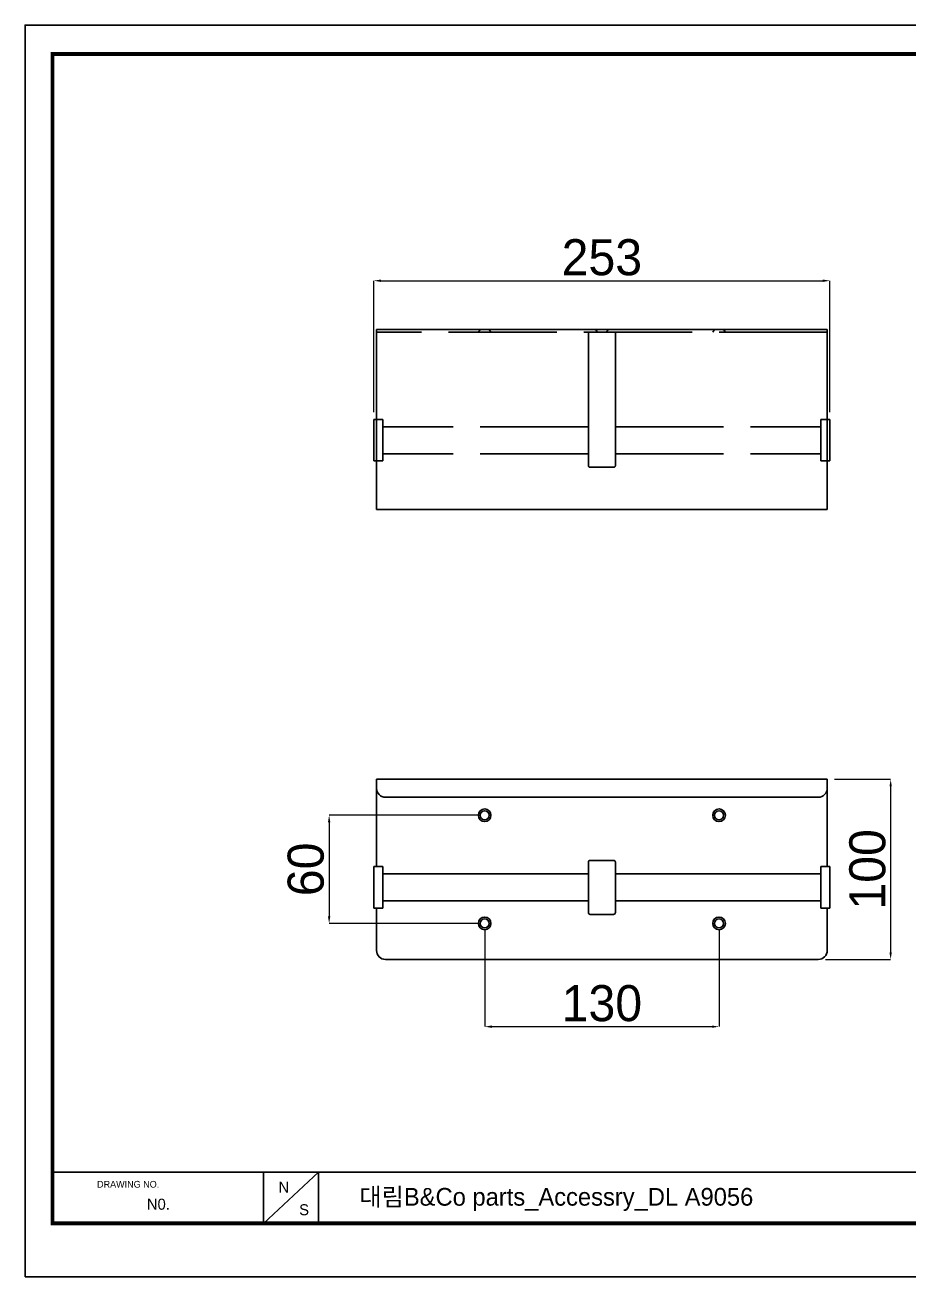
# Model space of a CAD drawing. Extents: x 0 to 948, y 0 to 695.
# Drawn here: x 0 to 490, y 0 to 695 of the extents above; entities that cross this region are included whole.
import ezdxf

# ---------------------------------------------------------------- set-up
doc = ezdxf.new("R2010")
doc.units = 0
doc.header["$LTSCALE"] = 10
doc.header["$MEASUREMENT"] = 0
doc.header["$PDMODE"] = 3
doc.header["$PDSIZE"] = -10
doc.linetypes.add('AM_ISO02W050', pattern=[7.5, 6, -1.5])
doc.layers.get('0').update_dxf_attribs({"linetype": 'CONTINUOUS'})
doc.layers.get('DEFPOINTS').update_dxf_attribs({"linetype": 'CONTINUOUS'})
doc.layers.add('Make2D$보임$선', color=18, linetype='CONTINUOUS')
doc.layers.add('Make2D$숨김$선', color=9, linetype='CONTINUOUS')
doc.layers.add('치수', color=7, linetype='CONTINUOUS', lineweight=25)
doc.styles.add('Daelim Dimension', font='\x7f\x7f\x7f\x7f.TTF')
doc.dimstyles.new('DEFAULT', dxfattribs={"dimscale": 2, "dimtxt": 2, "dimasz": 2, "dimexe": 0, "dimexo": 2, "dimgap": 1, "dimtad": 1, "dimdec": 1, "dimzin": 9, "dimdsep": 46, "dimtxsty": 'Daelim Dimension', "dimcen": 0.5, "dimclrd": 252, "dimclre": 252, "dimclrt": 3, "dimadec": 1, "dimazin": 0, "dimtfac": 1, "dimtdec": 1, "dimtix": 1, "dimtmove": 0, "dimatfit": 3, "dimfxl": 0, "dimtolj": 1, "dimtzin": 1, "dimlwd": 9, "dimlwe": 9, "dimarcsym": 0})

# ---------------------------------------------------------------- blocks, each defined once
blk = doc.blocks.new('*D14')
at = {"layer": 'DEFPOINTS', "color": 0}
for p in [(446.4, 552.67), (193.4, 475.67), (446.4, 475.67)]:
    blk.add_point(p, dxfattribs=at)
at = {"layer": '치수', "color": 5, "lineweight": 9}
for p, q in [((193.4, 479.67), (193.4, 552.67)), ((197.4, 552.67), (442.4, 552.67)), ((446.4, 479.67), (446.4, 552.67))]:
    blk.add_line(p, q, dxfattribs=at)
at = {"layer": '치수', "color": 5}
for points in [[(197.4, 553.34), (197.4, 552), (193.4, 552.67)], [(442.4, 553.34), (442.4, 552), (446.4, 552.67)]]:
    blk.add_solid(points, dxfattribs=at)
at = {"layer": '치수', "color": 7, "insert": (319.9, 565.57), "char_height": 20, "attachment_point": 5, "style": 'Daelim Dimension'}
blk.add_mtext('\\A1;253', dxfattribs=at)
blk = doc.blocks.new('*D15')
at = {"layer": 'DEFPOINTS', "color": 0}
for p in [(444.9, 276.12), (439.9, 176.12), (480.05, 176.12)]:
    blk.add_point(p, dxfattribs=at)
at = {"layer": '치수', "color": 5, "lineweight": 9}
for p, q in [((448.9, 276.12), (480.05, 276.12)), ((480.05, 272.12), (480.05, 180.12)), ((443.9, 176.12), (480.05, 176.12))]:
    blk.add_line(p, q, dxfattribs=at)
at = {"layer": '치수', "color": 5}
for points in [[(479.39, 272.12), (480.72, 272.12), (480.05, 276.12)], [(479.39, 180.12), (480.72, 180.12), (480.05, 176.12)]]:
    blk.add_solid(points, dxfattribs=at)
at = {"layer": '치수', "color": 7, "insert": (467.24, 226.12), "char_height": 20, "attachment_point": 5, "rotation": 90, "style": 'Daelim Dimension'}
blk.add_mtext('\\A1;100', dxfattribs=at)
blk = doc.blocks.new('*D19')
at = {"layer": 'DEFPOINTS', "color": 0}
for p in [(254.9, 196.12), (384.9, 196.12), (384.9, 138.86)]:
    blk.add_point(p, dxfattribs=at)
at = {"layer": '치수', "color": 5, "lineweight": 9}
for p, q in [((254.9, 192.12), (254.9, 138.86)), ((384.9, 192.12), (384.9, 138.86)), ((258.9, 138.86), (380.9, 138.86))]:
    blk.add_line(p, q, dxfattribs=at)
at = {"layer": '치수', "color": 5}
for points in [[(258.9, 139.52), (258.9, 138.19), (254.9, 138.86)], [(380.9, 139.52), (380.9, 138.19), (384.9, 138.86)]]:
    blk.add_solid(points, dxfattribs=at)
at = {"layer": '치수', "color": 7, "insert": (319.9, 151.76), "char_height": 20, "attachment_point": 5, "style": 'Daelim Dimension'}
blk.add_mtext('\\A1;130', dxfattribs=at)
blk = doc.blocks.new('*D20')
at = {"layer": 'DEFPOINTS', "color": 0}
for p in [(254.9, 256.12), (168.64, 196.12), (254.9, 196.12)]:
    blk.add_point(p, dxfattribs=at)
at = {"layer": '치수', "color": 5, "lineweight": 9}
for p, q in [((250.9, 256.12), (168.64, 256.12)), ((168.64, 252.12), (168.64, 200.12)), ((250.9, 196.12), (168.64, 196.12))]:
    blk.add_line(p, q, dxfattribs=at)
at = {"layer": '치수', "color": 5}
for points in [[(167.98, 252.12), (169.31, 252.12), (168.64, 256.12)], [(167.98, 200.12), (169.31, 200.12), (168.64, 196.12)]]:
    blk.add_solid(points, dxfattribs=at)
at = {"layer": '치수', "color": 7, "insert": (155.76, 226.12), "char_height": 20, "attachment_point": 5, "rotation": 90, "style": 'Daelim Dimension'}
blk.add_mtext('\\A1;60', dxfattribs=at)

msp = doc.modelspace()

# ---------------------------------------------------------------- linework, layer by layer
at = {"color": 5}
msp.add_line((15.24, 58.19), (778.46, 58.19), dxfattribs=at)
at = {"color": 5, "ltscale": 40}
for p, q in [((132.23, 58.19), (132.23, 29.63)), ((132.23, 58.19), (132.23, 29.63)), ((162.8, 58.19), (132.23, 29.63)), ((162.8, 58.19), (132.23, 29.63)), ((162.8, 58.19), (162.8, 29.63)), ((162.8, 58.19), (162.8, 29.63))]:
    msp.add_line(p, q, dxfattribs=at)
at = {"ltscale": 0.5}
msp.add_lwpolyline([(0, 0), (947.86, 0), (947.86, 694.51), (0, 694.51)], close=True, dxfattribs=at)
at = {"color": 5, "linetype": 'ByBlock', "lineweight": 200, "const_width": 2.18}
msp.add_lwpolyline([(15.24, 29.74), (932.52, 29.74), (932.52, 678.39), (15.24, 678.39)], close=True, dxfattribs=at)
at = {"layer": 'Make2D$보임$선', "color": 0}
for p, q in [((194.9, 520.67), (194.9, 525.67)), ((444.9, 525.67), (194.9, 525.67)), ((444.9, 520.67), (444.9, 525.67)), ((194.9, 430.67), (194.9, 520.67)), ((444.9, 430.67), (444.9, 520.67)), ((193.4, 475.67), (193.4, 452.67)), ((194.9, 475.67), (193.4, 475.67)), ((444.9, 475.67), (446.4, 475.67)), ((446.4, 475.67), (446.4, 452.67)), ((194.9, 452.67), (193.4, 452.67)), ((444.9, 452.67), (446.4, 452.67)), ((194.9, 425.67), (194.9, 430.67)), ((444.9, 425.67), (444.9, 430.67)), ((444.9, 425.67), (194.9, 425.67)), ((194.9, 271.12), (194.9, 276.12)), ((444.9, 276.12), (194.9, 276.12)), ((194.9, 227.62), (194.9, 271.12)), ((444.9, 271.12), (444.9, 276.12)), ((444.9, 227.62), (444.9, 271.12)), ((439.9, 266.12), (199.9, 266.12)), ((312.4, 229.98), (312.4, 230.12)), ((312.4, 229.96), (312.4, 229.98)), ((312.4, 229.98), (312.4, 229.98)), ((312.4, 229.93), (312.4, 229.96)), ((312.4, 229.96), (312.4, 229.96)), ((312.4, 229.9), (312.4, 229.93)), ((312.4, 229.93), (312.4, 229.93)), ((312.4, 229.87), (312.4, 229.9)), ((312.4, 229.9), (312.4, 229.9)), ((312.4, 229.86), (312.4, 229.87)), ((312.4, 229.83), (312.4, 229.86)), ((312.4, 229.79), (312.4, 229.83)), ((312.4, 229.83), (312.4, 229.83)), ((312.4, 229.75), (312.4, 229.79)), ((312.4, 229.79), (312.4, 229.79)), ((312.4, 229.71), (312.4, 229.75)), ((312.4, 229.75), (312.4, 229.75)), ((312.4, 229.67), (312.4, 229.71)), ((312.4, 229.71), (312.4, 229.71)), ((312.4, 229.62), (312.4, 229.67)), ((312.4, 229.67), (312.4, 229.67)), ((312.4, 229.57), (312.4, 229.62)), ((312.4, 229.62), (312.4, 229.62)), ((312.4, 228.97), (312.4, 229.57)), ((312.4, 229.57), (312.4, 229.57)), ((326.4, 231.12), (313.4, 231.12)), ((327.4, 230.12), (327.4, 229.98)), ((327.4, 229.98), (327.4, 229.96)), ((327.4, 229.98), (327.4, 229.98)), ((327.4, 229.96), (327.4, 229.93)), ((327.4, 229.96), (327.4, 229.96)), ((327.4, 229.93), (327.4, 229.9)), ((327.4, 229.93), (327.4, 229.93)), ((327.4, 229.9), (327.4, 229.87)), ((327.4, 229.9), (327.4, 229.9)), ((327.4, 229.87), (327.4, 229.86)), ((327.4, 229.86), (327.4, 229.83)), ((327.4, 229.83), (327.4, 229.79)), ((327.4, 229.83), (327.4, 229.83)), ((327.4, 229.79), (327.4, 229.75)), ((327.4, 229.79), (327.4, 229.79)), ((327.4, 229.75), (327.4, 229.71)), ((327.4, 229.75), (327.4, 229.75)), ((327.4, 229.71), (327.4, 229.67)), ((327.4, 229.71), (327.4, 229.71)), ((327.4, 229.67), (327.4, 229.62)), ((327.4, 229.67), (327.4, 229.67)), ((327.4, 229.62), (327.4, 229.57)), ((327.4, 229.62), (327.4, 229.62)), ((327.4, 229.57), (327.4, 228.97)), ((327.4, 229.57), (327.4, 229.57)), ((198.4, 227.62), (193.4, 227.62)), ((193.4, 227.62), (193.4, 204.62)), ((193.4, 227.62), (193.4, 227.62)), ((198.4, 227.62), (198.4, 204.62)), ((198.4, 227.62), (198.4, 227.62)), ((312.4, 223.62), (198.4, 223.62)), ((312.4, 216.12), (312.4, 228.97)), ((327.4, 228.97), (327.4, 216.12)), ((327.4, 223.62), (441.4, 223.62)), ((441.4, 227.62), (446.4, 227.62)), ((441.4, 227.62), (441.4, 204.62)), ((441.4, 227.62), (441.4, 227.62)), ((446.4, 227.62), (446.4, 204.62)), ((446.4, 227.62), (446.4, 227.62)), ((312.4, 203.27), (312.4, 216.12)), ((327.4, 216.12), (327.4, 203.27)), ((312.4, 208.62), (198.4, 208.62)), ((327.4, 208.62), (441.4, 208.62)), ((198.4, 204.62), (193.4, 204.62)), ((194.9, 181.12), (194.9, 204.62)), ((312.4, 202.67), (312.4, 203.27)), ((312.4, 202.62), (312.4, 202.67)), ((312.4, 202.67), (312.4, 202.67)), ((312.4, 202.58), (312.4, 202.62)), ((312.4, 202.62), (312.4, 202.62)), ((312.4, 202.57), (312.4, 202.58)), ((312.4, 202.53), (312.4, 202.57)), ((312.4, 202.49), (312.4, 202.53)), ((312.4, 202.53), (312.4, 202.53)), ((312.4, 202.45), (312.4, 202.49)), ((312.4, 202.49), (312.4, 202.49)), ((312.4, 202.41), (312.4, 202.45)), ((312.4, 202.45), (312.4, 202.45)), ((312.4, 202.38), (312.4, 202.41)), ((312.4, 202.41), (312.4, 202.41)), ((312.4, 202.34), (312.4, 202.38)), ((312.4, 202.38), (312.4, 202.38)), ((312.4, 202.31), (312.4, 202.34)), ((312.4, 202.34), (312.4, 202.34)), ((312.4, 202.29), (312.4, 202.31)), ((312.4, 202.31), (312.4, 202.31)), ((312.4, 202.28), (312.4, 202.29)), ((312.4, 202.26), (312.4, 202.28)), ((312.4, 202.12), (312.4, 202.26)), ((312.4, 202.26), (312.4, 202.26)), ((327.4, 203.27), (327.4, 202.67)), ((327.4, 202.67), (327.4, 202.62)), ((327.4, 202.67), (327.4, 202.67)), ((327.4, 202.62), (327.4, 202.58)), ((327.4, 202.62), (327.4, 202.62)), ((327.4, 202.58), (327.4, 202.57)), ((327.4, 202.57), (327.4, 202.53)), ((327.4, 202.53), (327.4, 202.49)), ((327.4, 202.53), (327.4, 202.53)), ((327.4, 202.49), (327.4, 202.45)), ((327.4, 202.49), (327.4, 202.49)), ((327.4, 202.45), (327.4, 202.41)), ((327.4, 202.45), (327.4, 202.45)), ((327.4, 202.41), (327.4, 202.38)), ((327.4, 202.41), (327.4, 202.41)), ((327.4, 202.38), (327.4, 202.34)), ((327.4, 202.38), (327.4, 202.38)), ((327.4, 202.34), (327.4, 202.31)), ((327.4, 202.34), (327.4, 202.34)), ((327.4, 202.31), (327.4, 202.29)), ((327.4, 202.31), (327.4, 202.31)), ((327.4, 202.29), (327.4, 202.28)), ((327.4, 202.28), (327.4, 202.26)), ((327.4, 202.26), (327.4, 202.12)), ((327.4, 202.26), (327.4, 202.26)), ((441.4, 204.62), (446.4, 204.62)), ((444.9, 181.12), (444.9, 204.62)), ((313.4, 201.12), (326.4, 201.12)), ((439.9, 176.12), (199.9, 176.12))]:
    msp.add_line(p, q, dxfattribs=at)
for centre in [(254.9, 256.12), (384.9, 256.12), (254.9, 196.12), (384.9, 196.12)]:
    msp.add_circle(centre, 2.5, dxfattribs=at)
for centre, radius, start, end in [((199.9, 271.12), 5, 180, 270), ((439.9, 271.12), 5, 270, 0), ((313.4, 230.12), 1, 89.99988, 180.00014), ((326.4, 230.12), 1, 359.99997, 90.00001), ((313.4, 202.12), 1, 179.99994, 270.00004), ((326.4, 202.12), 1, 269.99999, 0.00003), ((199.9, 181.12), 5, 180, 270), ((439.9, 181.12), 5, 270, 0)]:
    msp.add_arc(centre, radius, start, end, dxfattribs=at)
at = {"layer": 'Make2D$숨김$선', "color": 0, "linetype": 'AM_ISO02W050'}
for p, q in [((444.9, 524.17), (194.9, 524.17)), ((251.4, 524.17), (252.4, 525.67)), ((258.4, 524.17), (257.4, 525.67)), ((312.4, 524.17), (312.4, 464.17)), ((316.4, 525.67), (317.4, 524.17)), ((323.4, 525.67), (322.4, 524.17)), ((327.4, 464.17), (327.4, 524.17)), ((381.4, 524.17), (382.4, 525.67)), ((388.4, 524.17), (387.4, 525.67)), ((198.4, 475.67), (194.9, 475.67)), ((198.4, 475.67), (198.4, 452.67)), ((441.4, 475.67), (444.9, 475.67)), ((441.4, 475.67), (441.4, 452.67)), ((312.4, 471.67), (198.4, 471.67)), ((327.4, 471.67), (441.4, 471.67)), ((312.4, 459.11), (312.4, 464.17)), ((312.4, 451.32), (312.4, 459.11)), ((327.4, 464.17), (327.4, 459.11)), ((327.4, 459.11), (327.4, 451.32)), ((198.4, 452.67), (194.9, 452.67)), ((312.4, 456.67), (198.4, 456.67)), ((327.4, 456.67), (441.4, 456.67)), ((441.4, 452.67), (444.9, 452.67)), ((312.4, 450.71), (312.4, 451.32)), ((312.4, 450.67), (312.4, 450.71)), ((312.4, 450.71), (312.4, 450.71)), ((312.4, 450.66), (312.4, 450.67)), ((312.4, 450.62), (312.4, 450.66)), ((312.4, 450.58), (312.4, 450.62)), ((312.4, 450.62), (312.4, 450.62)), ((312.4, 450.57), (312.4, 450.58)), ((312.4, 450.53), (312.4, 450.57)), ((312.4, 450.49), (312.4, 450.53)), ((312.4, 450.53), (312.4, 450.53)), ((312.4, 450.46), (312.4, 450.49)), ((312.4, 450.49), (312.4, 450.49)), ((312.4, 450.42), (312.4, 450.46)), ((312.4, 450.46), (312.4, 450.46)), ((312.4, 450.39), (312.4, 450.42)), ((312.4, 450.42), (312.4, 450.42)), ((312.4, 450.36), (312.4, 450.39)), ((312.4, 450.39), (312.4, 450.39)), ((312.4, 450.33), (312.4, 450.36)), ((312.4, 450.36), (312.4, 450.36)), ((312.4, 450.3), (312.4, 450.33)), ((312.4, 450.33), (312.4, 450.33)), ((312.4, 450.17), (312.4, 450.3)), ((312.4, 450.3), (312.4, 450.3)), ((313.4, 449.17), (326.4, 449.17)), ((327.4, 451.32), (327.4, 450.71)), ((327.4, 450.71), (327.4, 450.67)), ((327.4, 450.71), (327.4, 450.71)), ((327.4, 450.67), (327.4, 450.66)), ((327.4, 450.66), (327.4, 450.62)), ((327.4, 450.62), (327.4, 450.58)), ((327.4, 450.62), (327.4, 450.62)), ((327.4, 450.58), (327.4, 450.57)), ((327.4, 450.57), (327.4, 450.53)), ((327.4, 450.53), (327.4, 450.49)), ((327.4, 450.53), (327.4, 450.53)), ((327.4, 450.49), (327.4, 450.46)), ((327.4, 450.49), (327.4, 450.49)), ((327.4, 450.46), (327.4, 450.42)), ((327.4, 450.46), (327.4, 450.46)), ((327.4, 450.42), (327.4, 450.39)), ((327.4, 450.42), (327.4, 450.42)), ((327.4, 450.39), (327.4, 450.36)), ((327.4, 450.39), (327.4, 450.39)), ((327.4, 450.36), (327.4, 450.33)), ((327.4, 450.36), (327.4, 450.36)), ((327.4, 450.33), (327.4, 450.3)), ((327.4, 450.33), (327.4, 450.33)), ((327.4, 450.3), (327.4, 450.17)), ((327.4, 450.3), (327.4, 450.3))]:
    msp.add_line(p, q, dxfattribs=at)
at = {"layer": 'Make2D$숨김$선', "color": 0}
for centre in [(254.9, 256.12), (384.9, 256.12), (254.9, 196.12), (384.9, 196.12)]:
    msp.add_circle(centre, 3.5, dxfattribs=at)
at = {"layer": 'Make2D$숨김$선', "color": 0, "linetype": 'AM_ISO02W050'}
for centre, start, end in [((313.4, 450.17), 179.99995, 270.00003), ((326.4, 450.17), 269.99999, 0.00003)]:
    msp.add_arc(centre, 1, start, end, dxfattribs=at)

# ---------------------------------------------------------------- texts
at = {"color": 5, "ltscale": 40, "style": 'Daelim Dimension'}
msp.add_text('DRAWING NO.', height=3.7405, dxfattribs=at).set_placement((39.95, 49.55))
at = {"attachment_point": 1, "style": 'Daelim Dimension'}
for s, insert, char_height, width in [('N', (140.55, 52.84), 6.12, 8.5428), ('N0. ', (67.58, 43.43), 6.121, 38.4005), ('S', (152.03, 40.36), 6.12, 8.5428)]:
    msp.add_mtext(s, dxfattribs=dict(at, insert=insert, char_height=char_height, width=width))
at = {"color": 2, "insert": (185.41, 49.39), "char_height": 9.8376, "width": 435.471, "attachment_point": 1, "style": 'Daelim Dimension'}
msp.add_mtext('대림B&Co parts_Accessry_DL A9056                    ', dxfattribs=at)

# ---------------------------------------------------------------- dimensions: what is measured, and where the dimension line sits
at = {"layer": '치수', "color": 5}
for base, p1, p2, picture, middle in [((446.4, 552.67), (193.4, 475.67), (446.4, 475.67), '*D14', (319.9, 565.57)), ((384.9, 138.86), (254.9, 196.12), (384.9, 196.12), '*D19', (319.9, 151.76))]:
    dim = msp.add_linear_dim(base=base, p1=p1, p2=p2, dimstyle='DEFAULT', override={"dimtxt": 10, "dimclrd": 5, "dimclre": 5, "dimclrt": 7}, dxfattribs=at)
    dim.commit()
    dim.dimension.update_dxf_attribs({"geometry": picture, "text_midpoint": middle})
for base, p1, p2, picture, middle in [((480.05, 176.12), (444.9, 276.12), (439.9, 176.12), '*D15', (467.24, 226.12)), ((168.64, 196.12), (254.9, 256.12), (254.9, 196.12), '*D20', (155.76, 226.12))]:
    dim = msp.add_linear_dim(base=base, p1=p1, p2=p2, angle=90, dimstyle='DEFAULT', override={"dimtxt": 10, "dimclrd": 5, "dimclre": 5, "dimclrt": 7}, dxfattribs=at)
    dim.commit()
    dim.dimension.update_dxf_attribs({"geometry": picture, "text_midpoint": middle})

doc.saveas('drawing.dxf')
